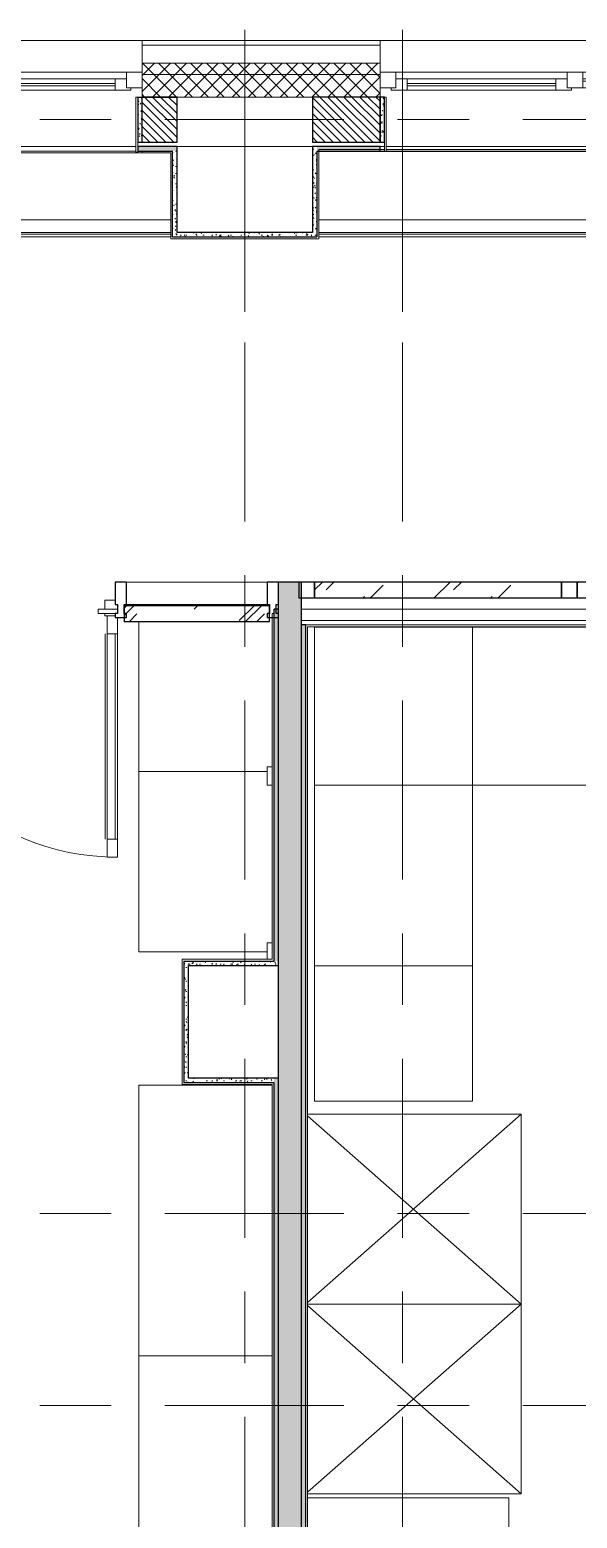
# Model space of a CAD drawing. Header units: millimetres. Extents: x 54725 to 263872, y -8553 to 29614.
# Drawn here: x 59506 to 61935, y 20800 to 27398 of the extents above; entities that cross this region are included whole.
import ezdxf

# ---------------------------------------------------------------- set-up
doc = ezdxf.new("R2010")
doc.units = ezdxf.units.MM
doc.linetypes.add('Осевая', pattern=[1587.5, 317.5, -238.125, 793.75, -238.125])
for name, color, linetype, lineweight in [('A-DETL-GENF', 7, 'Continuous', 9), ('A-DOOR', 7, 'Continuous', 9), ('A-GLAZ', 7, 'Continuous', 9), ('A-GLAZ-1', 7, 'Continuous', 15), ('A-GLAZ-CURT', 7, 'Continuous', 9), ('A-GLAZ-CURT-1', 7, 'Continuous', 25), ('A-GLAZ-CWMG', 7, 'Continuous', 9), ('A-GLAZ-CWMG-1', 7, 'Continuous', 25), ('A-WALL', 7, 'Continuous', 9), ('I-FURN', 7, 'Continuous', 9), ('I-WALL', 7, 'Continuous', 9), ('Оси', 7, 'Continuous', 9), ('Оси-2', 7, 'Осевая', 9)]:
    doc.layers.add(name, color=color, linetype=linetype, lineweight=lineweight)
for name, color, linetype, lineweight, true_color in [('A-WALL-2', 7, 'Continuous', 15, 0x3c3c3c), ('A-WALL-3', 7, 'Continuous', 25, 0x3c3c3c), ('A-WALL-FNSH-1', 7, 'Continuous', 9, 0x3c3c3c), ('A-WALL-FNSH-2', 7, 'Continuous', 15, 0x3c3c3c)]:
    doc.layers.add(name, color=color, linetype=linetype, lineweight=lineweight, true_color=true_color)
pattern_1 = [(45, (0, 0), (-35.35534, 35.35534), []), (135, (0, 0), (-35.35534, -35.35534), [])]
pattern_2 = [(0, (0, 0), (60.96, 15.24), [5.029, -40.691, 5.029, -40.691, -243.84]), (0, (0, 0), (60.96, 15.24), [-91.44, 5.029, -86.411, 5.029, -40.691, -106.68]), (0, (0, 0), (60.96, 15.24), [-228.6, 5.029, -25.451, 5.029, -71.171]), (120, (22.86, 7.62), (-43.678227, 45.1729086), [5.029, -40.691, 5.029, -40.691, -243.84]), (120, (22.86, 7.62), (-43.678227, 45.1729086), [-91.44, 5.029, -86.411, 5.029, -40.691, -106.68]), (120, (22.86, 7.62), (-43.678227, 45.1729086), [-228.6, 5.029, -25.451, 5.029, -71.171]), (240, (30.48, 38.1), (-17.281773, -60.4129086), [5.029, -40.691, 5.029, -40.691, -243.84]), (240, (30.48, 38.1), (-17.281773, -60.4129086), [-91.44, 5.029, -86.411, 5.029, -40.691, -106.68]), (240, (30.48, 38.1), (-17.281773, -60.4129086), [-228.6, 5.029, -25.451, 5.029, -71.171])]

# ---------------------------------------------------------------- blocks, each defined once
blk = doc.blocks.new('Системная панель - Стекло - 70мм-31693619-Фрагмент 1_10_ Пищеблок')
at = {"layer": 'A-GLAZ-CURT'}
h = blk.add_hatch(dxfattribs=at)
h.set_pattern_fill('FP_19', color=256, style=0, pattern_type=2)
h.set_pattern_definition([(225, (61367.5, 24865), (141.42136, -141.42136), [100, -300]), (225, (61467.5, 24915), (141.42136, -141.42136), [300, -100]), (225, (61267.5, 24965), (141.42136, -141.42136), [100, -300])])
h.paths.add_polyline_path([(-547.5, 35), (-547.5, -35), (547.5, -35), (547.5, 35)])
at = {"layer": 'A-GLAZ-CURT-1'}
for p, q in [((547.5, 35), (-547.5, 35)), ((-547.5, 35), (-547.5, -35)), ((547.5, -35), (547.5, 35)), ((-547.5, -35), (547.5, -35))]:
    blk.add_line(p, q, dxfattribs=at)
blk = doc.blocks.new('Прямоугольный импост - 50 x 70 мм-23766079-Фрагмент 1_10_ Пищеблок')
at = {"layer": 'A-GLAZ-CWMG-1'}
for p, q in [((-35, 35), (35, 35)), ((-35, -35), (-35, 35)), ((35, 35), (35, -35)), ((35, -35), (-35, -35))]:
    blk.add_line(p, q, dxfattribs=at)
blk = doc.blocks.new('Дверь_Витражная_остекление_ - В-6 витраж-32305533-Фрагмент 1_10_ Пищеблок')
at = {"layer": 'A-DETL-GENF'}
for p, q in [((-535, 1080), (-490, 1080)), ((-535, 1080), (-535, 17)), ((-490, 1080), (-535, 1080)), ((-535, 1080), (-535, 17)), ((-490, 1080), (-490, 10)), ((-490, 10), (-490, 1080)), ((-535, 1000), (-490, 1000)), ((-525, 1000), (-525, 90)), ((-481, 1000), (-481, 90)), ((-535, 90), (-490, 90)), ((-490, 10), (-525, 10)), ((-525, 10), (-490, 10)), ((-480, 10), (-525, 10)), ((-480, 0), (-480, 10)), ((401, 64), (401, 19)), ((561, 54), (401, 54)), ((525, 10), (401, 10)), ((480, -60), (480, 10)), ((480, 10), (525, 10)), ((481, 19), (481, 64)), ((481, 64), (481, 19)), ((561, 64), (561, 19)), ((-525, -60), (-480, -60)), ((-480, -60), (-480, -20)), ((525, -60), (480, -60))]:
    blk.add_line(p, q, dxfattribs=at)
at = {"layer": 'A-DOOR'}
blk.add_line((-535, 1080), (-535, 17), dxfattribs=at)
blk.add_arc((-535, 10), 1070, 0.37575, 90, dxfattribs=at)
blk = doc.blocks.new('Прямоугольный импост - Импост структурный с накладкой - 160мм Темный-32302294-Фрагмент 1_10_ Пищеблок')
at = {"layer": 'A-GLAZ-CWMG-1'}
for p, q in [((-25, 40), (-25, 140)), ((-25, 140), (25, 140)), ((25, 140), (25, 40)), ((-15, 40), (-25, 40)), ((-25, -17), (-25, 0)), ((-25, 0), (-15, 0)), ((-15, 0), (-15, 40)), ((15, 40), (15, 0)), ((25, 40), (15, 40)), ((15, 0), (25, 0)), ((25, 0), (25, -17)), ((25, -17), (-25, -17))]:
    blk.add_line(p, q, dxfattribs=at)
blk = doc.blocks.new('120_Окно_СКБ_2Ст - 120_Окно_СКБ_2Ст 2300х2400 _мал створка справа_-19949978-Фрагмент 1_10_ Пищеблок')
at = {"layer": 'A-GLAZ'}
for p, q in [((1150, -5), (-1150, -5)), ((-1030, -55), (200, -55)), ((200, -65), (-1030, -65)), ((370, -55), (1030, -55)), ((1030, -65), (370, -65)), ((-1150, -75), (-1100, -75)), ((270, -75), (300, -75)), ((1100, -75), (1150, -75))]:
    blk.add_line(p, q, dxfattribs=at)
at = {"layer": 'A-GLAZ-1'}
for p, q in [((-1150, -75), (-1150, -5)), ((-1150, -5), (-1080, -5)), ((-1080, -5), (-1080, -75)), ((250, -35), (-1080, -35)), ((-1080, -35), (-1080, -75)), ((-1030, -85), (-1030, -35)), ((200, -85), (200, -35)), ((250, -75), (250, -5)), ((250, -5), (320, -5)), ((250, -75), (250, -35)), ((320, -5), (320, -75)), ((1080, -35), (320, -35)), ((320, -35), (320, -75)), ((370, -85), (370, -35)), ((1030, -85), (1030, -35)), ((1080, -75), (1080, -5)), ((1080, -5), (1150, -5)), ((1080, -75), (1080, -35)), ((1150, -5), (1150, -75)), ((-1080, -75), (-1150, -75)), ((-1080, -75), (-1100, -75)), ((-1100, -75), (-1100, -85)), ((-1100, -85), (270, -85)), ((270, -85), (-1100, -85)), ((320, -75), (250, -75)), ((270, -75), (250, -75)), ((270, -85), (270, -75)), ((320, -75), (300, -75)), ((300, -75), (300, -85)), ((300, -85), (1100, -85)), ((1100, -85), (300, -85)), ((1150, -75), (1080, -75)), ((1100, -75), (1080, -75)), ((1100, -85), (1100, -75))]:
    blk.add_line(p, q, dxfattribs=at)
blk = doc.blocks.new('120_Окно_СКБ_3Ст - 120_Окно_СКБ_3Ст_5100-21641134-Фрагмент 1_10_ Пищеблок')
at = {"layer": 'A-GLAZ'}
for p, q in [((2550, -5), (-2550, -5)), ((-2430, -55), (-1770, -55)), ((-1770, -65), (-2430, -65)), ((1650, -35), (-1650, -35)), ((1650, -45), (-1650, -45)), ((1770, -55), (2430, -55)), ((2430, -65), (1770, -65)), ((-2550, -75), (-2500, -75)), ((-1700, -75), (1700, -75)), ((2500, -75), (2550, -75))]:
    blk.add_line(p, q, dxfattribs=at)
at = {"layer": 'A-GLAZ-1'}
for p, q in [((-2550, -75), (-2550, -5)), ((-2550, -5), (-2480, -5)), ((-2480, -5), (-2480, -75)), ((-1720, -35), (-2480, -35)), ((-2480, -35), (-2480, -75)), ((-2430, -85), (-2430, -35)), ((-1770, -85), (-1770, -35)), ((-1720, -75), (-1720, -5)), ((-1720, -5), (-1650, -5)), ((-1720, -75), (-1720, -35)), ((-1650, -5), (-1650, -75)), ((1650, -75), (1650, -5)), ((1650, -5), (1720, -5)), ((1720, -5), (1720, -75)), ((2480, -35), (1720, -35)), ((1720, -35), (1720, -75)), ((1770, -85), (1770, -35)), ((2430, -85), (2430, -35)), ((2480, -75), (2480, -5)), ((2480, -5), (2550, -5)), ((2480, -75), (2480, -35)), ((2550, -5), (2550, -75)), ((-2480, -75), (-2550, -75)), ((-2480, -75), (-2500, -75)), ((-2500, -75), (-2500, -85)), ((-2500, -85), (-1700, -85)), ((-1700, -85), (-2500, -85)), ((-1650, -75), (-1720, -75)), ((-1700, -75), (-1720, -75)), ((-1700, -85), (-1700, -75)), ((1720, -75), (1650, -75)), ((1720, -75), (1700, -75)), ((1700, -75), (1700, -85)), ((1700, -85), (2500, -85)), ((2500, -85), (1700, -85)), ((2550, -75), (2480, -75)), ((2500, -75), (2480, -75)), ((2500, -85), (2500, -75))]:
    blk.add_line(p, q, dxfattribs=at)
blk = doc.blocks.new('Штора противопожарная_Рен - ШТ_700х700-22567375-Фрагмент 1_10_ Пищеблок')
at = {"layer": 'A-DOOR'}
for p, q in [((-422, 100), (-350, 100)), ((-350, 100), (-350, 78)), ((350, 100), (430, 100)), ((350, 78), (350, 100)), ((430, 100), (430, 78))]:
    blk.add_line(p, q, dxfattribs=at)
blk = doc.blocks.new('Системная панель - Стекло - 70мм-32304938-Фрагмент 1_10_ Пищеблок')
at = {"layer": 'A-GLAZ-CURT'}
h = blk.add_hatch(dxfattribs=at)
h.set_pattern_fill('FP_33', color=256, style=0, pattern_type=2)
h.set_pattern_definition([(225, (60297.5, 24760), (141.42136, -141.42136), [100, -300]), (225, (60397.5, 24810), (141.42136, -141.42136), [300, -100]), (225, (60197.5, 24860), (141.42136, -141.42136), [100, -300])])
h.paths.add_polyline_path([(-322.5, 35), (-322.5, -35), (322.5, -35), (322.5, 35), (80.4, 35)])
at = {"layer": 'A-GLAZ-CURT-1'}
for p, q in [((322.5, 35), (-322.5, 35)), ((-322.5, 35), (-322.5, -35)), ((322.5, -35), (322.5, 35)), ((-322.5, -35), (322.5, -35))]:
    blk.add_line(p, q, dxfattribs=at)
blk = doc.blocks.new('Прямоугольный импост - Импост структурный с накладкой - 160мм Темный-32304618-Фрагмент 1_10_ Пищеблок')
at = {"layer": 'A-GLAZ-CWMG'}
for p, q in [((59935, 24950), (60560, 24950)), ((59935, 24845), (59935, 24850)), ((59935, 24850), (60560, 24850)), ((60560, 24850), (60560, 24845))]:
    blk.add_line(p, q, dxfattribs=at)
blk = doc.blocks.new('Системная панель - Стекло - 70мм-V13-Фрагмент 1_10_ Пищеблок')
at = {"layer": 'A-GLAZ-CURT'}
h = blk.add_hatch(dxfattribs=at)
h.set_pattern_fill('FP_34', color=256, style=0, pattern_type=2)
h.set_pattern_definition([(225, (62545, 24865), (141.42136, -141.42136), [100, -300]), (225, (62645, 24915), (141.42136, -141.42136), [300, -100]), (225, (62445, 24965), (141.42136, -141.42136), [100, -300])])
h.paths.add_polyline_path([(-560, 35), (-560, -35), (560, -35), (560, 35), (29.2, 35)])
at = {"layer": 'A-GLAZ-CURT-1'}
for p, q in [((560, 35), (-560, 35)), ((-560, 35), (-560, -35)), ((560, -35), (560, 35)), ((-560, -35), (560, -35))]:
    blk.add_line(p, q, dxfattribs=at)
blk = doc.blocks.new('Прямоугольный импост - Импост структурный с накладкой - 160мм Темный-32302318-Фрагмент 1_10_ Пищеблок')
at = {"layer": 'A-GLAZ-CWMG-1'}
for p, q in [((0, 140), (-50, 140)), ((-50, 140), (-50, 40)), ((0, 40), (0, 140)), ((-50, 40), (-40, 40)), ((-40, 0), (-50, 0)), ((-50, 0), (-50, -17)), ((-40, 40), (-40, 0)), ((-10, 0), (-10, 40)), ((-10, 40), (0, 40)), ((0, 0), (-10, 0)), ((0, -17), (0, 0)), ((-50, -17), (0, -17))]:
    blk.add_line(p, q, dxfattribs=at)
blk = doc.blocks.new('Стол базовый прямоугольный - 1_5п-25624325-Фрагмент 1_10_ Пищеблок')
at = {"layer": 'I-FURN'}
for p, q in [((350, -300), (350, 270)), ((-315, -300), (350, -300))]:
    blk.add_line(p, q, dxfattribs=at)
blk = doc.blocks.new('Стол базовый прямоугольный - 1_32п-25624416-Фрагмент 1_10_ Пищеблок')
at = {"layer": 'I-FURN'}
for p, q in [((-400, 270), (-400, -300)), ((400, -300), (400, 270)), ((-400, -300), (400, -300))]:
    blk.add_line(p, q, dxfattribs=at)
blk = doc.blocks.new('Стол базовый прямоугольный - 1_10п-25624893-Фрагмент 1_10_ Пищеблок')
at = {"layer": 'I-FURN'}
for p, q in [((-600, -300), (-600, 292)), ((600, 292), (600, -300)), ((600, -300), (-600, -300))]:
    blk.add_line(p, q, dxfattribs=at)
blk = doc.blocks.new('Стол базовый прямоугольный - 1_10п-V19-Фрагмент 1_10_ Пищеблок')
at = {"layer": 'I-FURN'}
for p, q in [((-600, -300), (-600, 292)), ((600, 292), (600, -300)), ((600, -300), (-600, -300))]:
    blk.add_line(p, q, dxfattribs=at)
blk = doc.blocks.new('Стол базовый прямоугольный - 1_24п-25626917-Фрагмент 1_10_ Пищеблок')
at = {"layer": 'I-FURN'}
for p, q in [((700, 350), (-700, 350)), ((-700, 350), (-700, -350)), ((700, -350), (700, 350)), ((-700, -350), (700, -350))]:
    blk.add_line(p, q, dxfattribs=at)
blk = doc.blocks.new('Стол базовый прямоугольный - 1_80п-25627007-Фрагмент 1_10_ Пищеблок')
at = {"layer": 'I-FURN'}
for p, q in [((350, 350), (-350, 350)), ((-350, 350), (-350, -350)), ((350, -350), (350, 350)), ((-350, -350), (350, -350))]:
    blk.add_line(p, q, dxfattribs=at)
blk = doc.blocks.new('Стол базовый прямоугольный - 1_44п-25627085-Фрагмент 1_10_ Пищеблок')
at = {"layer": 'I-FURN'}
for p, q in [((350, 400), (-350, 400)), ((-350, 400), (-350, -400)), ((350, -400), (350, 400)), ((-350, -400), (350, -400))]:
    blk.add_line(p, q, dxfattribs=at)
blk = doc.blocks.new('Стол базовый прямоугольный - 1_16п-25627146-Фрагмент 1_10_ Пищеблок')
at = {"layer": 'I-FURN'}
for p, q in [((350, 300), (-350, 300)), ((-350, 300), (-350, -300)), ((350, -300), (350, 300)), ((-350, -300), (350, -300))]:
    blk.add_line(p, q, dxfattribs=at)
blk = doc.blocks.new('Шкаф параметрический - 3_7п-25627451-Фрагмент 1_10_ Пищеблок')
at = {"layer": 'I-FURN'}
for p, q in [((8, 7), (956.6, 841)), ((956.6, 841), (8, 841)), ((8, 841), (956.6, 841)), ((8, 834), (956.6, 0)), ((956.6, 0), (956.6, 841)), ((956.6, 841), (956.6, 0)), ((8, 0), (956.6, 0)), ((956.6, 0), (8, 0))]:
    blk.add_line(p, q, dxfattribs=at)
blk = doc.blocks.new('Стол базовый прямоугольный - 1_56п-V21-Фрагмент 1_10_ Пищеблок')
at = {"layer": 'I-FURN'}
for p, q in [((-150, 450), (150, 450)), ((-150, -444.2), (-150, 450)), ((150, 450), (150, -444.2))]:
    blk.add_line(p, q, dxfattribs=at)
blk = doc.blocks.new('Зашивка приборов отопления9 - Зашивка приборов отопления-33277916-Фрагмент 1_10_ Пищеблок')
at = {"layer": 'A-WALL'}
for p, q in [((53977, 26880), (51733, 26880)), ((51578, 26555), (54132, 26555)), ((54132, 26555), (51578, 26555)), ((51570, 26500), (51570, 26480)), ((51570, 26480), (54132, 26480))]:
    blk.add_line(p, q, dxfattribs=at)
blk = doc.blocks.new('Зашивка приборов отопления10 - Зашивка приборов отопления-33278020-Фрагмент 1_10_ Пищеблок')
at = {"layer": 'A-WALL'}
for p, q in [((51870, 26880), (51850, 26880)), ((56922, 26880), (51878, 26880)), ((51578, 26555), (56922, 26555)), ((56922, 26555), (51578, 26555)), ((51578, 26480), (56922, 26480))]:
    blk.add_line(p, q, dxfattribs=at)

msp = doc.modelspace()

# ---------------------------------------------------------------- hatches: boundary and pattern name
at = {"layer": 'A-WALL'}
h = msp.add_hatch(dxfattribs=at)
h.set_pattern_fill('FP_2', color=256, style=0, pattern_type=2)
h.set_pattern_definition(pattern_1)
h.paths.add_polyline_path([(84970, 27200), (84970, 27250), (80350, 27250), (80350, 27200), (84303.1, 27200)])
h.paths.add_polyline_path([(76350, 27200), (77250, 27200), (77250, 27250), (76350, 27250)])
h.paths.add_polyline_path([(74250, 27200), (74250, 27250), (72910, 27250), (72910, 27200), (73959.1, 27200)])
h.paths.add_polyline_path([(70810, 27200), (70810, 27250), (68210, 27250), (68210, 27200), (70511.1, 27200)])
h.paths.add_polyline_path([(67110, 27200), (67110, 27250), (66160, 27250), (66160, 27200), (67063.1, 27200)])
h.paths.add_polyline_path([(60005, 27200), (61060, 27200), (61060, 27250), (60005, 27250)])
h.paths.add_polyline_path([(57705, 27200), (57705, 27250), (56860, 27250), (56860, 27200), (57293.8, 27200)])
h = msp.add_hatch(dxfattribs=at)
h.set_pattern_fill('FP_2', color=256, style=0, pattern_type=2)
h.set_pattern_definition(pattern_1)
h.paths.add_polyline_path([(84970, 27100), (84970, 27200), (80350, 27200), (80350, 27100), (84303.1, 27100)])
h.paths.add_polyline_path([(77250, 27100), (77250, 27200), (76350, 27200), (76350, 27100), (76832.4, 27100)])
h.paths.add_polyline_path([(74040, 27100), (74250, 27100), (74250, 27200), (72910, 27200), (72910, 27100), (73959.1, 27100)])
h.paths.add_polyline_path([(70511.1, 27100), (70810, 27100), (70810, 27200), (68210, 27200), (68210, 27110), (68242, 27110), (68242, 27102), (68210, 27102), (68210, 27100), (70310, 27100)])
h.paths.add_polyline_path([(67078, 27100), (67110, 27100), (67110, 27102), (67078, 27102), (67078, 27110), (67110, 27110), (67110, 27200), (66160, 27200), (66160, 27100), (67063.1, 27100)])
h.paths.add_polyline_path([(60760, 27100), (61060, 27100), (61060, 27200), (60005, 27200), (60005, 27100), (60167.1, 27100)])
h.paths.add_polyline_path([(57705, 27100), (57705, 27200), (56860, 27200), (56860, 27100), (57293.8, 27100)])
h = msp.add_hatch(dxfattribs=at)
h.set_pattern_fill('FP_4', color=256, style=0, pattern_type=2)
h.set_pattern_definition([(135, (0, 0), (-17.6776695, -17.6776695), [])])
h.paths.add_polyline_path([(80650, 26900), (80650, 27100), (80350, 27100), (80350, 26900)])
h.paths.add_polyline_path([(76350, 26900), (76750, 26900), (76750, 27100), (76350, 27100)])
h.paths.add_polyline_path([(74040, 26900), (74250, 26900), (74250, 27100), (74040, 27100)])
h.paths.add_polyline_path([(73540, 26900), (73540, 27100), (72910, 27100), (72910, 26900), (73384.4, 26900)])
h.paths.add_polyline_path([(70310, 26900), (70310, 27100), (68206, 27100), (68206, 26900), (69361.8, 26900)])
h.paths.add_polyline_path([(67060, 26900), (67060, 27100), (66760, 27100), (66760, 26900)])
h.paths.add_polyline_path([(61060, 26900), (61060, 27100), (60760, 27100), (60760, 26900)])
h.paths.add_polyline_path([(60160, 26900), (60160, 27100), (60005, 27100), (60005, 26900)])
h.paths.add_polyline_path([(57550, 26900), (57705, 26900), (57705, 27100), (56860, 27100), (56860, 26900), (57350, 26900)])
at = {"layer": 'I-WALL'}
h = msp.add_hatch(dxfattribs=at)
h.set_pattern_fill('FP_35', color=256, style=0, pattern_type=2)
h.set_pattern_definition(pattern_2)
h.paths.add_polyline_path([(60005, 26900), (60005, 27100), (59985, 27100), (59985, 26900)])
h = msp.add_hatch(dxfattribs=at)
h.set_pattern_fill('FP_35', color=256, style=0, pattern_type=2)
h.set_pattern_definition(pattern_2)
h.paths.add_polyline_path([(61080, 26900), (61080, 27100), (61060, 27100), (61060, 26900)])
h = msp.add_hatch(dxfattribs=at)
h.set_pattern_fill('FP_35', color=256, style=0, pattern_type=2)
h.set_pattern_definition(pattern_2)
h.paths.add_polyline_path([(60140, 26860), (60160, 26860), (60160, 26880), (59985, 26880), (59985, 26860)])
h.paths.add_polyline_path([(57550, 26860), (57725, 26860), (57725, 26880), (57550, 26880)])
h = msp.add_hatch(dxfattribs=at)
h.set_pattern_fill('FP_35', color=256, style=0, pattern_type=2)
h.set_pattern_definition(pattern_2)
h.paths.add_polyline_path([(60140, 26480), (60160, 26480), (60160, 26860), (60140, 26860), (60140, 26852)])
h = msp.add_hatch(dxfattribs=at)
h.set_pattern_fill('FP_35', color=256, style=0, pattern_type=2)
h.set_pattern_definition(pattern_2)
h.paths.add_polyline_path([(60780, 26500), (60780, 26880), (60760, 26880), (60760, 26500)])
h = msp.add_hatch(dxfattribs=at)
h.set_pattern_fill('FP_35', color=256, style=0, pattern_type=2)
h.set_pattern_definition(pattern_2)
h.paths.add_polyline_path([(66160, 26860), (66160, 26880), (66140, 26880), (66140, 26860)])
h.paths.add_polyline_path([(61060, 26860), (61060, 26880), (60780, 26880), (60780, 26860), (60788, 26860)])
h = msp.add_hatch(dxfattribs=at)
h.set_pattern_fill('FP_35', color=256, style=0, pattern_type=2)
h.set_pattern_definition(pattern_2)
h.paths.add_polyline_path([(60780, 26480), (60780, 26500), (60160, 26500), (60160, 26480), (60167.1, 26480)])
h = msp.add_hatch(dxfattribs=at)
h.set_pattern_fill('FP_3', color=256, style=0, pattern_type=2)
h.set_pattern_definition([(135, (0, 0), (-37.717076, -37.717076), [53.34, -8.89, 1.778, -8.89]), (135, (0, 37.694), (-37.717076, -37.717076), []), (50, (0, 0), (63.763904, -5.57885), [6.667, -73.342]), (355, (0, 0), (-12.334876, 66.869514), [5.334, -58.674]), (100.451, (5.314, -0.465), (51.43036, 61.29098), [5.667, -62.332]), (46.184, (0, 17.78), (94.87722, -14.71484), [10.001, -110.014]), (96.636, (7.91, 16.55), (83.09115, 86.5993), [8.5, -93.497]), (351.184, (0, 17.78), (83.09204, 86.59928), [8.001, -88.011]), (21, (8.89, 13.335), (53.064487, -35.792726), [6.667, -73.342]), (326, (8.89, 13.335), (21.63066, 64.46546), [5.334, -58.674]), (71.451, (13.31, 10.35), (74.69646, 28.672367), [5.667, -62.332]), (37.5, (0, 0), (1.080413, 29.594271), [1.676, -56.286, 1.676, -57.887, -58.896]), (37.5, (0, 0), (1.080413, 29.594271), [-117.526, 1.676, -57.22]), (7.5, (0, 0), (23.386368, 35.063507), [1.676, -32.283, 1.676, -54.953, -22.447]), (7.5, (0, 0), (23.386368, 35.063507), [-90.589, 1.676, -20.771]), (327.5, (-19.825, 0), (47.456567, -2.005468), [1.676, -20.549, 1.676, -67.666, -92.011]), (327.5, (-19.825, 0), (47.456567, -2.005468), [-91.567, 1.676, -90.335]), (317.5, (-28.715, 0), (51.844948, 8.89904), [1.676, -27.216, 1.676, -44.374, -65.341]), (317.5, (-28.715, 0), (51.844948, 8.89904), [-74.943, 1.676, -63.665])])
h.paths.add_polyline_path([(60710, 18600), (60710, 24950), (60610, 24950), (60610, 18600)])
h = msp.add_hatch(dxfattribs=at)
h.set_pattern_fill('FP_35', color=256, style=0, pattern_type=2)
h.set_pattern_definition(pattern_2)
h.paths.add_polyline_path([(60590, 23270), (60610, 23270), (60610, 24830), (60590, 24830), (60590, 23278)])
h = msp.add_hatch(dxfattribs=at)
h.set_pattern_fill('FP_35', color=256, style=0, pattern_type=2)
h.set_pattern_definition(pattern_2)
h.paths.add_polyline_path([(60710, 18600), (60730, 18600), (60730, 24760), (60710, 24760), (60710, 18768.9)])
h = msp.add_hatch(dxfattribs=at)
h.set_pattern_fill('FP_35', color=256, style=0, pattern_type=2)
h.set_pattern_definition(pattern_2)
h.paths.add_polyline_path([(60210, 22750), (60210, 23270), (60190, 23270), (60190, 22750)])
h = msp.add_hatch(dxfattribs=at)
h.set_pattern_fill('FP_35', color=256, style=0, pattern_type=2)
h.set_pattern_definition(pattern_2)
h.paths.add_polyline_path([(60210, 23250), (60610, 23250), (60610, 23270), (60210, 23270)])
h = msp.add_hatch(dxfattribs=at)
h.set_pattern_fill('FP_35', color=256, style=0, pattern_type=2)
h.set_pattern_definition(pattern_2)
h.paths.add_polyline_path([(60582, 22730), (60590, 22730), (60590, 22750), (60190, 22750), (60190, 22730)])
h = msp.add_hatch(dxfattribs=at)
h.set_pattern_fill('FP_35', color=256, style=0, pattern_type=2)
h.set_pattern_definition(pattern_2)
h.paths.add_polyline_path([(60590, 18720), (60610, 18720), (60610, 22750), (60590, 22750), (60590, 18728)])

# ---------------------------------------------------------------- linework, layer by layer
at = {"layer": 'A-WALL'}
for p, q in [((57705, 27350), (60005, 27350)), ((61060, 27350), (66160, 27350)), ((61060, 27250), (60005, 27250)), ((61060, 27200), (60005, 27200))]:
    msp.add_line(p, q, dxfattribs=at)
at = {"layer": 'A-WALL-2'}
for p, q in [((60005, 27330), (60005, 27100)), ((61060, 27330), (60005, 27330)), ((61060, 27100), (61060, 27330)), ((60160, 27100), (60760, 27100))]:
    msp.add_line(p, q, dxfattribs=at)
at = {"layer": 'A-WALL-3'}
for p, q in [((59985, 27100), (60160, 27100)), ((59985, 27100), (59985, 26900)), ((60160, 27100), (60005, 27100)), ((60005, 26900), (60005, 27100)), ((60160, 26900), (60160, 27100)), ((60760, 27100), (60760, 26900)), ((61060, 27100), (60760, 27100)), ((61080, 27100), (60760, 27100)), ((61060, 26900), (61060, 27100)), ((61060, 27100), (61060, 26900)), ((61080, 26900), (61080, 27100)), ((59985, 26900), (60005, 26900)), ((60160, 26880), (59985, 26880)), ((59985, 26880), (59985, 26860)), ((59985, 26860), (60140, 26860)), ((60005, 26900), (60160, 26900)), ((60140, 26480), (60140, 26860)), ((60160, 26500), (60160, 26880)), ((60760, 26900), (61060, 26900)), ((60760, 26880), (60760, 26500)), ((61060, 26880), (60760, 26880)), ((60780, 26860), (61060, 26860)), ((60780, 26860), (60780, 26480)), ((61060, 26900), (61080, 26900)), ((61060, 26860), (61060, 26880)), ((60140, 26480), (60780, 26480)), ((60760, 26500), (60160, 26500)), ((60710, 24950), (60610, 24950)), ((60610, 18700), (60610, 24950)), ((60710, 24950), (60710, 18600)), ((60610, 24830), (60590, 24830)), ((60590, 23270), (60590, 24830)), ((60730, 24760), (60710, 24760)), ((60730, 24760), (60730, 18580)), ((60190, 23270), (60190, 22730)), ((60190, 23270), (60590, 23270)), ((60210, 22750), (60210, 23250)), ((60210, 23250), (60610, 23250)), ((60590, 22730), (60190, 22730)), ((60610, 22750), (60210, 22750)), ((60590, 18720), (60590, 22730))]:
    msp.add_line(p, q, dxfattribs=at)
at = {"layer": 'A-WALL-FNSH-1'}
for p, q in [((61060, 27350), (60005, 27350)), ((60005, 27350), (60005, 27330)), ((61060, 27330), (61060, 27350))]:
    msp.add_line(p, q, dxfattribs=at)
at = {"layer": 'A-WALL-FNSH-2'}
for p, q in [((59985, 27100), (59977, 27100)), ((59977, 27100), (59977, 26856)), ((61088, 27100), (61080, 27100)), ((61088, 26859), (61088, 27100)), ((59977, 26856), (59985, 26856)), ((59985, 26856), (59985, 26900)), ((60005, 26860), (60005, 26852)), ((61060, 26867), (60788, 26867)), ((60788, 26867), (60788, 26860)), ((60788, 26472), (60788, 26859)), ((60788, 26859), (61060, 26859)), ((61060, 26859), (61060, 26860)), ((61080, 26900), (61080, 26859)), ((61080, 26859), (61088, 26859)), ((60005, 26852), (60132, 26852)), ((60132, 26852), (60132, 26472)), ((60132, 26472), (60788, 26472)), ((60590, 24810), (60582, 24810)), ((60582, 24810), (60582, 23278)), ((66640, 24760), (60730, 24760)), ((60738, 24752), (66640, 24752)), ((60738, 18572), (60738, 24752)), ((60182, 23278), (60182, 22722)), ((60582, 23278), (60182, 23278)), ((60182, 22722), (60582, 22722)), ((60582, 22722), (60582, 18728))]:
    msp.add_line(p, q, dxfattribs=at)
at = {"layer": 'I-WALL'}
for p, q in [((59977, 26880), (57733, 26880)), ((59977, 26860), (57733, 26860)), ((60760, 26880), (60160, 26880)), ((61080, 26880), (61060, 26880)), ((61060, 26867), (61080, 26867)), ((61080, 26860), (61060, 26860)), ((61080, 26859), (61060, 26859)), ((66132, 26880), (61088, 26880)), ((61088, 26867), (66132, 26867)), ((66132, 26860), (61088, 26860)), ((66132, 26859), (61088, 26859)), ((60005, 26852), (57705, 26852)), ((60132, 26492), (57558, 26492)), ((57578, 26500), (60132, 26500)), ((60788, 26500), (66132, 26500)), ((66132, 26492), (60788, 26492)), ((59810, 24830), (59895, 24830)), ((59810, 24810), (59810, 24830)), ((59885, 24810), (59810, 24810)), ((66660, 24830), (60710, 24830)), ((60710, 24780), (66660, 24780))]:
    msp.add_line(p, q, dxfattribs=at)
at = {"layer": 'Оси'}
for p, q in [((60460, 26148.1), (60460, 27398.1)), ((61160, 26148.1), (61160, 27398.1))]:
    msp.add_line(p, q, dxfattribs=at)
at = {"layer": 'Оси-2'}
for p, q in [((56375.2, 27000), (90566.7, 27000)), ((60460, 13550), (60460, 26148.1)), ((61160, 13550), (61160, 26148.1)), ((56375.2, 22150), (90566.7, 22150)), ((56375.2, 21300), (90566.7, 21300))]:
    msp.add_line(p, q, dxfattribs=at)

# ---------------------------------------------------------------- block references
at = {"layer": 'A-DOOR'}
for name, p, rotation in [('Дверь_Витражная_остекление_ - В-6 витраж-32305533-Фрагмент 1_10_ Пищеблок', (59360, 24810), 180), ('Штора противопожарная_Рен - ШТ_700х700-22567375-Фрагмент 1_10_ Пищеблок', (60660, 23700), 89.99999999999991)]:
    msp.add_blockref(name, p, dxfattribs=dict(at, rotation=rotation))
at = {"layer": 'A-GLAZ'}
for name, p in [('120_Окно_СКБ_2Ст - 120_Окно_СКБ_2Ст 2300х2400 _мал створка справа_-19949978-Фрагмент 1_10_ Пищеблок', (58855, 27215)), ('120_Окно_СКБ_3Ст - 120_Окно_СКБ_3Ст_5100-21641134-Фрагмент 1_10_ Пищеблок', (63610, 27215))]:
    msp.add_blockref(name, p, dxfattribs=at)
at = {"layer": 'A-GLAZ-CURT', "rotation": 180}
for name, p in [('Системная панель - Стекло - 70мм-31693619-Фрагмент 1_10_ Пищеблок', (61317.5, 24915)), ('Системная панель - Стекло - 70мм-V13-Фрагмент 1_10_ Пищеблок', (62495, 24915)), ('Системная панель - Стекло - 70мм-32304938-Фрагмент 1_10_ Пищеблок', (60247.5, 24810))]:
    msp.add_blockref(name, p, dxfattribs=at)
at = {"layer": 'A-GLAZ-CWMG', "extrusion": (0, 0, -1)}
for name, p in [('Прямоугольный импост - Импост структурный с накладкой - 160мм Темный-32302294-Фрагмент 1_10_ Пищеблок', (-59910, 24810)), ('Прямоугольный импост - 50 x 70 мм-23766079-Фрагмент 1_10_ Пищеблок', (-60735, 24915)), ('Прямоугольный импост - 50 x 70 мм-23766079-Фрагмент 1_10_ Пищеблок', (-61900, 24915))]:
    msp.add_blockref(name, p, dxfattribs=at)
at = {"layer": 'A-GLAZ-CWMG'}
for name, p in [('Прямоугольный импост - Импост структурный с накладкой - 160мм Темный-32304618-Фрагмент 1_10_ Пищеблок', (0, 0)), ('Прямоугольный импост - Импост структурный с накладкой - 160мм Темный-32302318-Фрагмент 1_10_ Пищеблок', (60610, 24810))]:
    msp.add_blockref(name, p, dxfattribs=at)
at = {"layer": 'A-WALL'}
for name, p in [('Зашивка приборов отопления9 - Зашивка приборов отопления-33277916-Фрагмент 1_10_ Пищеблок', (6000, 0)), ('Зашивка приборов отопления10 - Зашивка приборов отопления-33278020-Фрагмент 1_10_ Пищеблок', (9210, 0))]:
    msp.add_blockref(name, p, dxfattribs=at)
at = {"layer": 'I-FURN'}
for name, p, rotation in [('Стол базовый прямоугольный - 1_5п-25624325-Фрагмент 1_10_ Пищеблок', (60290, 24460), 270.0000000000003), ('Стол базовый прямоугольный - 1_80п-25627007-Фрагмент 1_10_ Пищеблок', (61120, 24400), 180), ('Стол базовый прямоугольный - 1_24п-25626917-Фрагмент 1_10_ Пищеблок', (62170, 24400), 180), ('Стол базовый прямоугольный - 1_32п-25624416-Фрагмент 1_10_ Пищеблок', (60290, 23710), 270.0000000000003), ('Стол базовый прямоугольный - 1_44п-25627085-Фрагмент 1_10_ Пищеблок', (61120, 23649.1), 180), ('Стол базовый прямоугольный - 1_16п-25627146-Фрагмент 1_10_ Пищеблок', (61120, 22949.1), 180), ('Стол базовый прямоугольный - 1_10п-25624893-Фрагмент 1_10_ Пищеблок', (60290, 22120), 269.9999999999998), ('Стол базовый прямоугольный - 1_10п-V19-Фрагмент 1_10_ Пищеблок', (60290, 20920), 269.9999999999998), ('Стол базовый прямоугольный - 1_56п-V21-Фрагмент 1_10_ Пищеблок', (61182.2, 20740), 270.0000000000001)]:
    msp.add_blockref(name, p, dxfattribs=dict(at, rotation=rotation))
for p in [(60730, 21749.5), (60730, 20908.5)]:
    msp.add_blockref('Шкаф параметрический - 3_7п-25627451-Фрагмент 1_10_ Пищеблок', p, dxfattribs=at)

doc.saveas('drawing.dxf')
